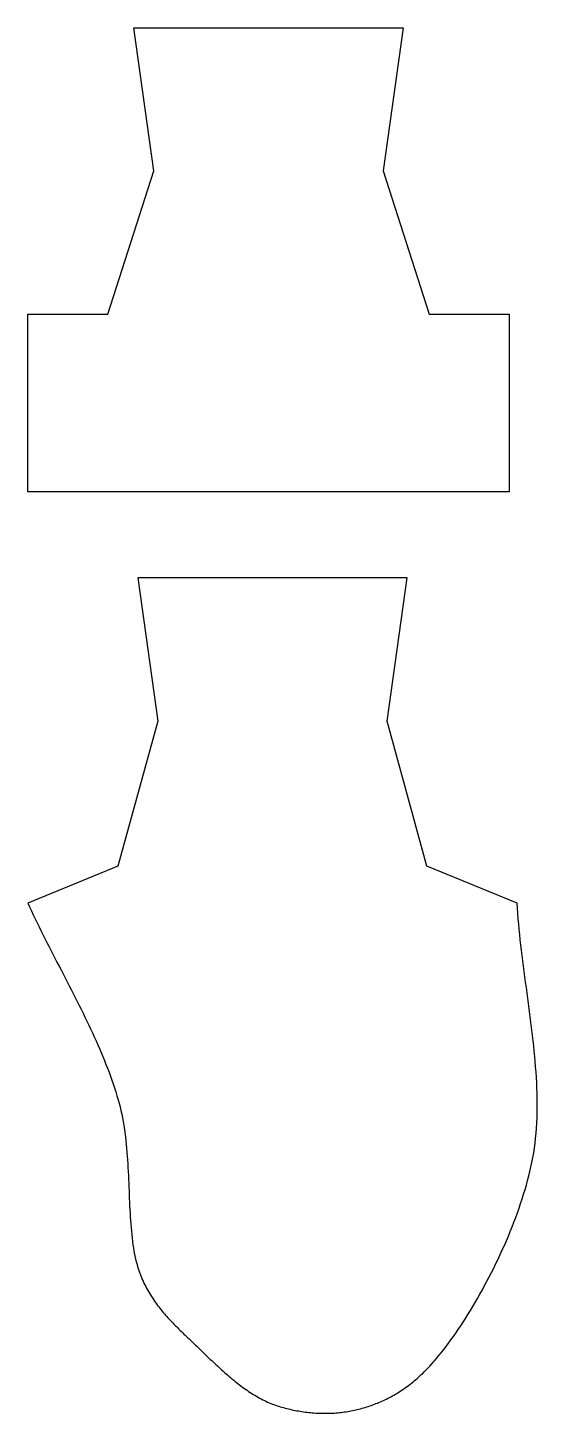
# Model space of a CAD drawing. Header units: millimetres. Extents: x 10 to 188, y 10 to 494.
import ezdxf

# ---------------------------------------------------------------- set-up
doc = ezdxf.new("R2010")
doc.units = ezdxf.units.MM
doc.layers.add('CUT_BACK', color=5, linetype='Continuous')
doc.layers.add('CUT_FRONT', color=1, linetype='Continuous')

msp = doc.modelspace()

# ---------------------------------------------------------------- linework, layer by layer
at = {"layer": 'CUT_BACK'}
msp.add_lwpolyline([(94, 493.6), (141, 493.6), (134, 443.6), (150, 393.6), (178, 393.6), (178, 331.6), (94, 331.6), (10, 331.6), (10, 393.6), (38, 393.6), (54, 443.6), (47, 493.6)], close=True, dxfattribs=at)
at = {"layer": 'CUT_FRONT'}
msp.add_lwpolyline([(10, 188.08), (10.64, 186.71), (11.28, 185.34), (11.93, 183.96), (12.59, 182.59), (13.26, 181.22), (13.94, 179.84), (14.62, 178.47), (15.3, 177.1), (15.99, 175.72), (16.69, 174.35), (17.39, 172.98), (18.09, 171.6), (18.79, 170.23), (19.5, 168.86), (20.21, 167.48), (20.92, 166.11), (21.63, 164.73), (22.34, 163.36), (23.05, 161.99), (23.76, 160.61), (24.46, 159.24), (25.16, 157.87), (25.86, 156.49), (26.56, 155.12), (27.25, 153.75), (27.94, 152.37), (28.62, 151), (29.3, 149.63), (29.97, 148.25), (30.63, 146.88), (31.29, 145.51), (31.94, 144.13), (32.57, 142.76), (33.2, 141.39), (33.82, 140.02), (34.43, 138.65), (35.03, 137.27), (35.62, 135.9), (36.19, 134.53), (36.75, 133.16), (37.3, 131.79), (37.84, 130.42), (38.36, 129.05), (38.86, 127.68), (39.35, 126.31), (39.83, 124.94), (40.28, 123.57), (40.72, 122.2), (41.14, 120.83), (41.55, 119.46), (41.89, 118.21), (42.22, 116.95), (42.52, 115.67), (42.79, 114.39), (43.05, 113.09), (43.29, 111.79), (43.51, 110.48), (43.71, 109.16), (43.89, 107.83), (44.06, 106.5), (44.21, 105.16), (44.35, 103.82), (44.48, 102.48), (44.59, 101.13), (44.7, 99.78), (44.79, 98.43), (44.88, 97.08), (44.96, 95.73), (45.03, 94.38), (45.1, 93.04), (45.16, 91.69), (45.22, 90.35), (45.28, 89.02), (45.33, 87.68), (45.39, 86.36), (45.44, 85.04), (45.5, 83.73), (45.56, 82.43), (45.63, 81.13), (45.7, 79.85), (45.77, 78.57), (45.85, 77.31), (45.94, 76.06), (46.04, 74.82), (46.15, 73.59), (46.27, 72.38), (46.4, 71.18), (46.55, 70), (46.7, 68.84), (46.88, 67.69), (47.07, 66.56), (47.27, 65.45), (47.5, 64.36), (47.74, 63.29), (48.01, 62.24), (48.3, 61.22), (48.6, 60.21), (48.94, 59.23), (49.29, 58.28), (49.67, 57.35), (49.96, 56.7), (50.25, 56.07), (50.54, 55.44), (50.85, 54.83), (51.16, 54.22), (51.47, 53.63), (51.79, 53.04), (52.12, 52.47), (52.46, 51.9), (52.8, 51.34), (53.14, 50.79), (53.49, 50.25), (53.85, 49.72), (54.21, 49.19), (54.58, 48.67), (54.95, 48.16), (55.32, 47.65), (55.71, 47.15), (56.09, 46.66), (56.48, 46.17), (56.87, 45.69), (57.27, 45.21), (57.67, 44.74), (58.08, 44.27), (58.49, 43.81), (58.9, 43.35), (59.32, 42.9), (59.74, 42.45), (60.16, 42), (60.58, 41.56), (61.01, 41.12), (61.44, 40.68), (61.87, 40.24), (62.31, 39.81), (62.74, 39.38), (63.18, 38.95), (63.62, 38.52), (64.07, 38.09), (64.51, 37.66), (64.96, 37.23), (65.4, 36.81), (65.85, 36.38), (66.3, 35.95), (66.75, 35.53), (67.2, 35.1), (67.65, 34.67), (68.1, 34.24), (68.56, 33.8), (69.01, 33.37), (69.46, 32.93), (69.92, 32.49), (70.38, 32.04), (70.85, 31.58), (71.32, 31.13), (71.79, 30.67), (72.27, 30.21), (72.74, 29.75), (73.22, 29.29), (73.7, 28.83), (74.19, 28.37), (74.68, 27.91), (75.17, 27.45), (75.66, 26.99), (76.15, 26.53), (76.65, 26.08), (77.15, 25.62), (77.65, 25.17), (78.15, 24.71), (78.66, 24.26), (79.17, 23.82), (79.68, 23.37), (80.19, 22.93), (80.7, 22.5), (81.22, 22.06), (81.74, 21.64), (82.26, 21.21), (82.78, 20.79), (83.31, 20.38), (83.84, 19.97), (84.37, 19.57), (84.9, 19.17), (85.43, 18.79), (85.97, 18.4), (86.51, 18.03), (87.05, 17.66), (87.59, 17.3), (88.13, 16.95), (88.68, 16.6), (89.23, 16.27), (89.77, 15.94), (90.33, 15.62), (90.88, 15.32), (91.43, 15.02), (91.99, 14.73), (92.55, 14.45), (93.11, 14.19), (93.67, 13.93), (94.23, 13.69), (94.8, 13.46), (95.37, 13.24), (95.9, 13.04), (96.45, 12.85), (97, 12.66), (97.55, 12.48), (98.11, 12.3), (98.67, 12.13), (99.24, 11.97), (99.8, 11.82), (100.38, 11.67), (100.95, 11.52), (101.53, 11.39), (102.11, 11.25), (102.7, 11.13), (103.28, 11.01), (103.87, 10.9), (104.46, 10.8), (105.06, 10.7), (105.65, 10.6), (106.25, 10.52), (106.84, 10.44), (107.44, 10.37), (108.04, 10.3), (108.64, 10.24), (109.24, 10.19), (109.84, 10.14), (110.45, 10.1), (111.05, 10.07), (111.65, 10.04), (112.25, 10.02), (112.85, 10.01), (113.45, 10), (114.05, 10), (114.64, 10.01), (115.24, 10.02), (115.83, 10.04), (116.42, 10.07), (117.02, 10.1), (117.6, 10.14), (118.19, 10.19), (118.77, 10.25), (119.35, 10.31), (119.93, 10.38), (120.51, 10.45), (121.08, 10.53), (121.65, 10.62), (122.21, 10.72), (122.77, 10.82), (123.33, 10.94), (123.88, 11.05), (124.43, 11.18), (124.98, 11.31), (125.53, 11.45), (126.08, 11.59), (126.62, 11.74), (127.17, 11.9), (127.71, 12.06), (128.25, 12.23), (128.79, 12.4), (129.33, 12.58), (129.87, 12.76), (130.4, 12.96), (130.94, 13.15), (131.47, 13.36), (132, 13.57), (132.53, 13.79), (133.06, 14.01), (133.58, 14.24), (134.11, 14.48), (134.63, 14.73), (135.15, 14.98), (135.67, 15.24), (136.19, 15.51), (136.71, 15.78), (137.22, 16.07), (137.74, 16.36), (138.25, 16.66), (138.76, 16.96), (139.28, 17.28), (139.78, 17.6), (140.29, 17.93), (140.8, 18.27), (141.31, 18.62), (141.81, 18.97), (142.31, 19.34), (142.82, 19.71), (143.32, 20.09), (143.82, 20.48), (144.31, 20.88), (144.81, 21.29), (145.31, 21.71), (145.8, 22.14), (146.3, 22.57), (146.79, 23.02), (147.28, 23.48), (147.78, 23.94), (148.27, 24.42), (148.76, 24.9), (149.24, 25.4), (149.73, 25.9), (150.22, 26.42), (151.02, 27.29), (151.82, 28.2), (152.63, 29.15), (153.46, 30.13), (154.28, 31.15), (155.11, 32.21), (155.95, 33.3), (156.79, 34.42), (157.64, 35.58), (158.49, 36.77), (159.34, 37.98), (160.19, 39.23), (161.04, 40.5), (161.89, 41.8), (162.74, 43.13), (163.58, 44.48), (164.43, 45.86), (165.27, 47.26), (166.11, 48.68), (166.94, 50.12), (167.77, 51.58), (168.59, 53.05), (169.4, 54.55), (170.2, 56.06), (171, 57.59), (171.79, 59.13), (172.57, 60.68), (173.33, 62.25), (174.09, 63.82), (174.83, 65.41), (175.56, 67), (176.27, 68.61), (176.97, 70.22), (177.66, 71.83), (178.32, 73.45), (178.98, 75.07), (179.61, 76.7), (180.22, 78.33), (180.82, 79.96), (181.4, 81.58), (181.95, 83.21), (182.49, 84.83), (183, 86.45), (183.49, 88.06), (183.95, 89.67), (184.39, 91.27), (184.81, 92.86), (185.2, 94.44), (185.56, 96.02), (185.9, 97.58), (186.22, 99.24), (186.51, 100.92), (186.77, 102.61), (187, 104.31), (187.19, 106.02), (187.35, 107.74), (187.49, 109.47), (187.59, 111.21), (187.67, 112.96), (187.72, 114.72), (187.75, 116.48), (187.75, 118.26), (187.73, 120.04), (187.69, 121.83), (187.63, 123.62), (187.55, 125.43), (187.45, 127.24), (187.33, 129.05), (187.19, 130.87), (187.05, 132.7), (186.88, 134.53), (186.7, 136.36), (186.51, 138.2), (186.31, 140.04), (186.1, 141.89), (185.89, 143.74), (185.66, 145.59), (185.42, 147.44), (185.18, 149.3), (184.94, 151.16), (184.69, 153.02), (184.44, 154.88), (184.19, 156.74), (183.94, 158.6), (183.69, 160.46), (183.44, 162.32), (183.19, 164.17), (182.95, 166.03), (182.71, 167.89), (182.48, 169.74), (182.25, 171.59), (182.04, 173.44), (181.83, 175.28), (181.63, 177.12), (181.45, 178.96), (181.28, 180.8), (181.12, 182.62), (180.97, 184.45), (180.84, 186.27), (180.73, 188.08), (149.27, 200.98), (135.37, 251.6), (142.37, 301.6), (95.37, 301.6), (48.37, 301.6), (55.37, 251.6), (41.46, 200.98)], close=True, dxfattribs=at)

doc.saveas('drawing.dxf')
